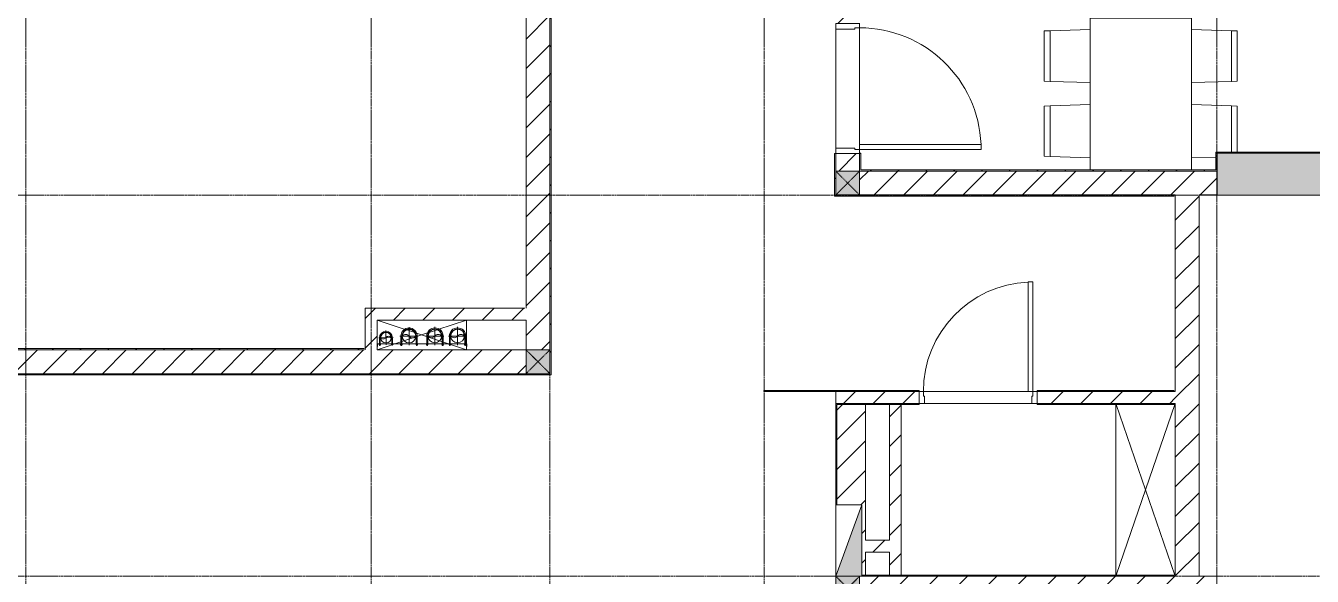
# Model space of a CAD drawing. Header units: millimetres. Extents: x 5357 to 259384, y -16348 to 109893.
# Drawn here: x 112053 to 122853, y 33837 to 38458 of the extents above; entities that cross this region are included whole.
import ezdxf

# ---------------------------------------------------------------- set-up
doc = ezdxf.new("R2010")
doc.units = ezdxf.units.MM
for name, pattern in [('Dash', [6, 3, -3]), ('Grid Line', [22.225, 12.7, -3.175, 3.175, -3.175]), ('IMPORT-CENTER _3_', [10.16, 6.35, -1.27, 1.27, -1.27])]:
    doc.linetypes.add(name, pattern=pattern)
for name, color, linetype, lineweight in [('0-1', 7, 'Continuous', 5), ('0-2', 53, 'Continuous', 9), ('A-DETL-GENF', 92, 'Continuous', 9), ('A-DOOR', 31, 'Continuous', 9), ('A-DOOR-FRAM', 31, 'Continuous', 9), ('A-FLOR', 192, 'Continuous', 9), ('A-FLOR-1', 53, 'Continuous', 9), ('A-WALL', 113, 'Continuous', 9), ('A-WALL-3', 113, 'Continuous', 18), ('A-WALL-PATT', 111, 'Continuous', 9), ('A-WALL-PATT-2', 53, 'Continuous', 9), ('E-FIRE', 2, 'Continuous', 9), ('G-IMPT', 8, 'Continuous', 9), ('G-IMPT-2', 8, 'IMPORT-CENTER _3_', 9), ('I-FURN-1', 254, 'Continuous', 9), ('I-WALL-1', 9, 'Continuous', 18), ('I-WALL-3', 2, 'Continuous', 18), ('M-EQPM', 50, 'Continuous', 9), ('S-COLS', 52, 'Continuous', 9), ('S-COLS-1', 253, 'Continuous', 5), ('S-COLS-2', 9, 'Continuous', 18), ('S-COLS-3', 53, 'Continuous', 9), ('S-COLS-5', 52, 'Continuous', 18), ('S-COLS-6', 52, 'Dash', 9), ('S-COLS-HDLN', 52, 'Dash', 9), ('S-GRID-1', 1, 'Grid Line', 9), ('S-STRS', 31, 'Continuous', 9)]:
    doc.layers.add(name, color=color, linetype=linetype, lineweight=lineweight)
pattern_1 = [(45, (0, 0), (-116.67262, 116.67262), [])]
pattern_2 = [(45, (0, 0), (-124.4508, 124.4508), [])]

# ---------------------------------------------------------------- blocks, each defined once
blk = doc.blocks.new('NCV_TKTC_KET CAU_rvt-1-TKCS_MB CẢNH QUAN CÂY XANH')
at = {"layer": 'S-COLS-1'}
blk.add_hatch(color=256, dxfattribs=at).paths.add_polyline_path([(122053, 37037), (123353, 37037), (123353, 37387), (122053, 37387)])
at = {"layer": 'A-FLOR-1'}
for p, q in [((121903, 37037), (122053, 37037)), ((121693, 35287), (121703, 35287))]:
    blk.add_line(p, q, dxfattribs=at)
at = {"layer": 'S-COLS-2'}
for p, q in [((123353, 37387), (122053, 37387)), ((122053, 37387), (122053, 37037)), ((122053, 37037), (123353, 37037))]:
    blk.add_line(p, q, dxfattribs=at)
blk = doc.blocks.new('RES_BAN AN 1 - RES_BAN AN 1-V88-TKCS_MB CẢNH QUAN CÂY XANH')
at = {"layer": 'I-FURN-1'}
for p, q in [((-425, 0), (-425, -1275)), ((425, -1275), (425, 0)), ((-630, -109), (-425, -102)), ((-425, -102), (-425, -550)), ((425, -102), (425, -550)), ((762, -114), (425, -102)), ((-810, -150), (-810, -537)), ((-762, -539), (-762, -150)), ((-762, -539), (-762, -150)), ((762, -539), (762, -114)), ((762, -114), (762, -539)), ((810, -115), (762, -114)), ((810, -537), (810, -115)), ((-810, -537), (-762, -539)), ((-425, -550), (-762, -539)), ((425, -550), (762, -539)), ((762, -539), (810, -537)), ((-810, -745), (-762, -744)), ((-810, -1167), (-810, -745)), ((-762, -744), (-425, -733)), ((-762, -1169), (-762, -744)), ((-762, -744), (-762, -1169)), ((-425, -733), (-425, -1180)), ((425, -733), (425, -1180)), ((762, -744), (425, -733)), ((762, -744), (810, -745)), ((762, -1169), (762, -744)), ((762, -1169), (762, -744)), ((810, -745), (810, -1167)), ((-762, -1169), (-810, -1167)), ((-425, -1180), (-762, -1169)), ((425, -1180), (762, -1169)), ((810, -1167), (762, -1169)), ((-425, -1275), (425, -1275))]:
    blk.add_line(p, q, dxfattribs=at)
blk = doc.blocks.new('NCV_TKTC_TANG 1_rvt-1-TKCS_MB CẢNH QUAN CÂY XANH')
at = {"layer": 'A-WALL-PATT-2'}
h = blk.add_hatch(dxfattribs=at)
h.set_pattern_fill('FP_10', color=256, style=0, pattern_type=2)
h.set_pattern_definition(pattern_1)
h.paths.add_polyline_path([(119053, 37237), (119063, 37237), (119063, 37388), (119053, 37388)])
h.paths.add_polyline_path([(119063, 38478), (119063, 40237), (119053, 40237), (119053, 38478)])
h = blk.add_hatch(dxfattribs=at)
h.set_pattern_fill('FP_10', color=256, style=0, pattern_type=2)
h.set_pattern_definition(pattern_1)
h.paths.add_polyline_path([(122043, 37387), (123353, 37387), (123353, 37397), (122043, 37397)])
h = blk.add_hatch(dxfattribs=at)
h.set_pattern_fill('FP_10', color=256, style=0, pattern_type=2)
h.set_pattern_definition(pattern_1)
h.paths.add_polyline_path([(122053, 37237), (122053, 37387), (122043, 37387), (122043, 37237)])
h = blk.add_hatch(dxfattribs=at)
h.set_pattern_fill('FP_10', color=256, style=0, pattern_type=2)
h.set_pattern_definition(pattern_1)
h.paths.add_polyline_path([(119138, 37237), (122043, 37237), (122043, 37247), (119063, 37247), (119063, 37237)])
at = {"layer": 'A-FLOR-1'}
for p, q in [((119053, 38478), (119053, 37388)), ((119053, 37388), (119053, 38478)), ((118853, 38430), (118853, 37430))]:
    blk.add_line(p, q, dxfattribs=at)
at = {"layer": 'I-WALL-1'}
for p, q in [((119063, 37388), (119053, 37388)), ((119053, 37388), (119053, 37237)), ((119063, 37247), (119063, 37388)), ((123353, 37397), (122043, 37397)), ((122043, 37397), (122043, 37387)), ((122043, 37387), (122043, 37247)), ((122053, 37387), (123353, 37387)), ((122053, 37237), (122053, 37387)), ((119053, 37237), (119063, 37237)), ((122043, 37247), (119063, 37247)), ((119063, 37237), (122043, 37237)), ((122043, 37237), (122053, 37237))]:
    blk.add_line(p, q, dxfattribs=at)
at = {"layer": 'I-FURN-1', "rotation": 180}
blk.add_blockref('RES_BAN AN 1 - RES_BAN AN 1-V88-TKCS_MB CẢNH QUAN CÂY XANH', (121413, 37247), dxfattribs=at)
blk = doc.blocks.new('TKTC_XREF_251221_MB TANG 1 - TKTC_XREF_260130_MB TANG 1_dwg_CUM U_DN100-4202115-TKCS_MB CẢNH QUAN CÂY XANH')
at = {"layer": 'G-IMPT'}
blk.add_hatch(color=256, dxfattribs=at).paths.add_polyline_path([(0, -61), (0, -57), (15, -55), (28, -49), (40, -40), (49, -28), (55, -15), (57, 0), (55, 15), (49, 28), (40, 40), (28, 49), (15, 55), (0, 57), (0, 61), (16, 59), (37, 48), (43, 43), (53, 30), (59, 16), (61, 0), (59, -16), (53, -30), (43, -43), (30, -53), (16, -59)])
for p, q in [((-79, 67), (-79, 63)), ((-77, 67), (-77, 63)), ((-75, 67), (-75, 63)), ((-73, 69), (-73, 61)), ((-67, 68), (-72, 68)), ((-67, 62), (-72, 62)), ((-65, 69), (0, 69)), ((-79, -63), (-79, -67)), ((-77, -63), (-77, -67)), ((-75, -63), (-75, -67)), ((-73, -61), (-73, -69)), ((-67, -62), (-72, -62)), ((-67, -68), (-72, -68)), ((-65, -69), (0, -69))]:
    blk.add_line(p, q, dxfattribs=at)
at = {"layer": 'G-IMPT', "flags": 128}
for points in [[(-73, 68), (-78, 68), (-78, 62), (-73, 62)], [(-72, 59), (-67, 59), (-67, 71), (-72, 71)], [(-67, 71), (-67, 73), (-65, 73), (-65, 57), (-67, 57), (-67, 59)], [(-65, 61), (0, 61), (0, 57)], [(-73, -62), (-78, -62), (-78, -68), (-73, -68)], [(-72, -71), (-67, -71), (-67, -59), (-72, -59)], [(-67, -59), (-67, -57), (-65, -57), (-65, -73), (-67, -73), (-67, -71)], [(-65, -61), (0, -61), (0, -57)]]:
    blk.add_lwpolyline(points, dxfattribs=at)
at = {"layer": 'G-IMPT'}
for centre, radius, start, end in [((-78, 67), 0.96, 90, 180), ((-78, 63), 0.96, 180, 270), ((-71, 69), 1.56, 112.6199, 247.3801), ((-68, 65), 4.8, 143.1301, 216.8699), ((-71, 61), 1.56, 112.6199, 247.3801), ((0, 0), 69, 270, 90), ((0, 0), 61, 270, 90), ((0, 0), 57, 270, 90), ((-78, -63), 0.96, 90, 180), ((-78, -67), 0.96, 180, 270), ((-71, -61), 1.56, 112.6199, 247.3801), ((-68, -65), 4.8, 143.1301, 216.8699), ((-71, -69), 1.56, 112.6199, 247.3801)]:
    blk.add_arc(centre, radius, start, end, dxfattribs=at)
blk = doc.blocks.new('TKTC_XREF_251221_MB TANG 1 - TKTC_XREF_260130_MB TANG 1_dwg_$cc-4202117-TKCS_MB CẢNH QUAN CÂY XANH')
at = {"layer": 'G-IMPT'}
blk.add_circle((0, 0), 0.5, dxfattribs=at)
for centre, radius, start, end in [((0, 0), 0.5, 90, 270), ((0.19, 0.25), 0.313, 126.8699, 233.1301), ((-0.19, -0.25), 0.313, 306.8699, 53.1301)]:
    blk.add_arc(centre, radius, start, end, dxfattribs=at)
at = {"layer": 'G-IMPT-2'}
for p, q in [((-0.67, 0), (0.67, 0)), ((0, -0.67), (0, 0.67))]:
    blk.add_line(p, q, dxfattribs=at)
blk = doc.blocks.new('TKTC_XREF_251221_MB TANG 1 - TKTC_XREF_260130_MB TANG 1_dwg_$cc-V199-TKCS_MB CẢNH QUAN CÂY XANH')
at = {"layer": 'G-IMPT'}
blk.add_circle((0, 0), 0.5, dxfattribs=at)
for centre, radius, start, end in [((0, 0), 0.5, 90, 270), ((0.188, 0.25), 0.313, 126.8699, 233.1301), ((-0.188, -0.25), 0.313, 306.8699, 53.1301)]:
    blk.add_arc(centre, radius, start, end, dxfattribs=at)
at = {"layer": 'G-IMPT-2'}
for p, q in [((-0.673, 0), (0.673, 0)), ((0, -0.673), (0, 0.673))]:
    blk.add_line(p, q, dxfattribs=at)
blk = doc.blocks.new('TKTC_XREF_251221_MB TANG 1 - TKTC_XREF_260130_MB TANG 1_dwg_CUM U_DN100-4202112-TKCS_MB CẢNH QUAN CÂY XANH')
at = {"layer": 'G-IMPT'}
blk.add_hatch(color=256, dxfattribs=at).paths.add_polyline_path([(0, 61), (0, 57), (15, 55), (28, 49), (40, 40), (49, 28), (55, 15), (57, 0), (55, -15), (49, -29), (40, -40), (28, -49), (15, -55), (0, -57), (0, -61), (16, -59), (30, -53), (43, -43), (53, -31), (59, -16), (61, 0), (59, 16), (53, 30), (43, 43), (30, 53), (16, 59)])
for p, q in [((-79, 67), (-79, 63)), ((-77, 67), (-77, 63)), ((-75, 67), (-75, 63)), ((-73, 69), (-73, 61)), ((-67, 68), (-72, 68)), ((-67, 62), (-72, 62)), ((-65, 69), (0, 69)), ((-79, -63), (-79, -67)), ((-77, -63), (-77, -67)), ((-75, -63), (-75, -67)), ((-73, -61), (-73, -69)), ((-67, -62), (-72, -62)), ((-67, -68), (-72, -68)), ((-65, -69), (0, -69))]:
    blk.add_line(p, q, dxfattribs=at)
at = {"layer": 'G-IMPT', "flags": 128}
for points in [[(-73, 68), (-78, 68), (-78, 62), (-73, 62)], [(-72, 59), (-67, 59), (-67, 71), (-72, 71)], [(-67, 71), (-67, 73), (-65, 73), (-65, 57), (-67, 57), (-67, 59)], [(-65, 61), (0, 61), (0, 57)], [(-73, -62), (-78, -62), (-78, -68), (-73, -68)], [(-72, -71), (-67, -71), (-67, -59), (-72, -59)], [(-67, -59), (-67, -57), (-65, -57), (-65, -73), (-67, -73), (-67, -71)], [(-65, -61), (0, -61), (0, -57)]]:
    blk.add_lwpolyline(points, dxfattribs=at)
at = {"layer": 'G-IMPT'}
for centre, radius, start, end in [((-78, 67), 0.96, 90, 180), ((-78, 63), 0.96, 180, 270), ((-71, 69), 1.56, 112.6199, 247.3801), ((-68, 65), 4.8, 143.1301, 216.8699), ((-71, 61), 1.56, 112.6199, 247.3801), ((0, 0), 69, 270, 90), ((0, 0), 61, 270, 90), ((0, 0), 57, 270, 90), ((-78, -63), 0.96, 90, 180), ((-78, -67), 0.96, 180, 270), ((-71, -61), 1.56, 112.6199, 247.3801), ((-68, -65), 4.8, 143.1301, 216.8699), ((-71, -69), 1.56, 112.6199, 247.3801)]:
    blk.add_arc(centre, radius, start, end, dxfattribs=at)
blk = doc.blocks.new('TKTC_XREF_251221_MB TANG 1 - TKTC_XREF_260130_MB TANG 1_dwg_$cc-V296-TKCS_MB CẢNH QUAN CÂY XANH')
at = {"layer": 'G-IMPT'}
blk.add_circle((0, 0), 0.5, dxfattribs=at)
for centre, radius, start, end in [((0, 0), 0.5, 90, 270), ((0.188, 0.25), 0.313, 126.8699, 233.1301), ((-0.188, -0.25), 0.313, 306.8699, 53.1301)]:
    blk.add_arc(centre, radius, start, end, dxfattribs=at)
at = {"layer": 'G-IMPT-2'}
for p, q in [((-0.673, 0), (0.673, 0)), ((0, -0.673), (0, 0.673))]:
    blk.add_line(p, q, dxfattribs=at)
blk = doc.blocks.new('TKTC_XREF_251221_MB TANG 1 - TKTC_XREF_260130_MB TANG 1_dwg_$cc-4202114-TKCS_MB CẢNH QUAN CÂY XANH')
at = {"layer": 'G-IMPT'}
blk.add_circle((0, 0), 0.5, dxfattribs=at)
for centre, radius, start, end in [((0, 0), 0.5, 90, 270), ((0.188, 0.25), 0.313, 126.8699, 233.1301), ((-0.188, -0.25), 0.313, 306.8699, 53.1301)]:
    blk.add_arc(centre, radius, start, end, dxfattribs=at)
at = {"layer": 'G-IMPT-2'}
for p, q in [((-0.673, 0), (0.673, 0)), ((0, -0.673), (0, 0.673))]:
    blk.add_line(p, q, dxfattribs=at)
blk = doc.blocks.new('TKTC_XREF_251221_MB TANG 1 - TKTC_XREF_260130_MB TANG 1_dwg-4202109-TKCS_MB CẢNH QUAN CÂY XANH')
at = {"layer": 'G-IMPT', "flags": 128}
blk.add_lwpolyline([(-88148, -365610), (-88147, -365560), (-87397, -365560), (-87398, -365609)], dxfattribs=at)
for name, p, xscale, yscale, zscale, rotation in [('TKTC_XREF_251221_MB TANG 1 - TKTC_XREF_260130_MB TANG 1_dwg_$cc-4202117-TKCS_MB CẢNH QUAN CÂY XANH', (-88075, -365507), 90.0000000000512, 90.0000000000512, 90.0000000000512, 270.3740267799376), ('TKTC_XREF_251221_MB TANG 1 - TKTC_XREF_260130_MB TANG 1_dwg_CUM U_DN100-4202112-TKCS_MB CẢNH QUAN CÂY XANH', (-87881, -365495), 0.9974999999999965, 0.9974999999999965, 0.9974999999999965, 90.00099133865194), ('TKTC_XREF_251221_MB TANG 1 - TKTC_XREF_260130_MB TANG 1_dwg_$cc-4202114-TKCS_MB CẢNH QUAN CÂY XANH', (-87665, -365494), 113.7150000000093, 113.7150000000093, 113.7150000000093, 269.9990086637467), ('TKTC_XREF_251221_MB TANG 1 - TKTC_XREF_260130_MB TANG 1_dwg_CUM U_DN100-4202112-TKCS_MB CẢNH QUAN CÂY XANH', (-87664, -365494), 0.9975000000000006, 0.9975000000000006, 0.9975000000000006, 90.00099133829464), ('TKTC_XREF_251221_MB TANG 1 - TKTC_XREF_260130_MB TANG 1_dwg_$cc-V296-TKCS_MB CẢNH QUAN CÂY XANH', (-87474, -365494), 113.7150000000093, 113.7150000000093, 113.7150000000093, 269.9990086637467), ('TKTC_XREF_251221_MB TANG 1 - TKTC_XREF_260130_MB TANG 1_dwg_CUM U_DN100-4202112-TKCS_MB CẢNH QUAN CÂY XANH', (-87474, -365494), 0.9975000000000006, 0.9975000000000006, 0.9975000000000006, 90.00099133829464)]:
    blk.add_blockref(name, p, dxfattribs=dict(xscale=xscale, yscale=yscale, zscale=zscale, rotation=rotation))
at = {"extrusion": (0, 0, -1)}
for name, p, xscale, yscale, zscale, rotation in [('TKTC_XREF_251221_MB TANG 1 - TKTC_XREF_260130_MB TANG 1_dwg_CUM U_DN100-4202115-TKCS_MB CẢNH QUAN CÂY XANH', (88075, -365509), 0.7894736842105242, 0.7894736842105242, -0.7894736842105241, 89.62597321846799), ('TKTC_XREF_251221_MB TANG 1 - TKTC_XREF_260130_MB TANG 1_dwg_$cc-V199-TKCS_MB CẢNH QUAN CÂY XANH', (87881, -365495), 113.7150000000092, 113.7150000000092, -113.7150000000092, 269.9990086637472)]:
    blk.add_blockref(name, p, dxfattribs=dict(at, xscale=xscale, yscale=yscale, zscale=zscale, rotation=rotation))
blk = doc.blocks.new('TKTC_XREF_251221_MB TANG 1 - TKTC_XREF_251221_MB TANG 1-2038492-TKCS_MB CẢNH QUAN CÂY XANH')
blk.add_blockref('TKTC_XREF_251221_MB TANG 1 - TKTC_XREF_260130_MB TANG 1_dwg-4202109-TKCS_MB CẢNH QUAN CÂY XANH', (169499, 384110))
blk = doc.blocks.new('G1_SOF - BO TRU - 200x200-3050151-TKCS_MB CẢNH QUAN CÂY XANH')
at = {"layer": 'S-COLS-HDLN'}
for p, q in [((-100, 100), (100, -100)), ((100, 100), (-100, -100))]:
    blk.add_line(p, q, dxfattribs=at)
blk = doc.blocks.new('FD_05 - FD_05-1000x2200mm-835434-TKCS_MB CẢNH QUAN CÂY XANH')
at = {"layer": 'A-DETL-GENF'}
for p, q in [((470, 100), (470, 1120)), ((470, 1120), (510, 1120)), ((510, 1120), (510, 100)), ((510, 100), (470, 100))]:
    blk.add_line(p, q, dxfattribs=at)
blk.add_arc((510, 100), 1020, 92.2475, 180, dxfattribs=at)
at = {"layer": 'A-DOOR-FRAM'}
for p, q in [((-510, 100), (-545, 100)), ((-545, 100), (-545, -100)), ((-510, 60), (-510, 100)), ((-500, 60), (-510, 60)), ((-500, -100), (-500, 60)), ((510, 60), (500, 60)), ((500, 60), (500, -100)), ((545, 100), (510, 100)), ((510, 100), (510, 60)), ((545, -100), (545, 100)), ((-545, -100), (-500, -100)), ((500, -100), (545, -100))]:
    blk.add_line(p, q, dxfattribs=at)
blk = doc.blocks.new('G1_SOF - BO TRU - 200x200-3051103-TKCS_MB CẢNH QUAN CÂY XANH')
at = {"layer": 'S-COLS-HDLN'}
for p, q in [((-100, -100), (100, 100)), ((100, -100), (-100, 100))]:
    blk.add_line(p, q, dxfattribs=at)
blk = doc.blocks.new('FD_02 - FD_03 - FD_03-KY THUAT-900x2200mm-801878-TKCS_MB CẢNH QUAN CÂY XANH')
at = {"layer": 'A-DETL-GENF'}
for p, q in [((420, 50), (420, 970)), ((420, 970), (460, 970)), ((460, 970), (460, 50)), ((460, 50), (420, 50))]:
    blk.add_line(p, q, dxfattribs=at)
blk.add_arc((460, 50), 920, 92.4919, 180, dxfattribs=at)
at = {"layer": 'A-DOOR-FRAM'}
for p, q in [((-460, 50), (-495, 50)), ((-495, 50), (-495, -50)), ((-460, 10), (-460, 50)), ((-450, 10), (-460, 10)), ((-450, -50), (-450, 10)), ((460, 10), (450, 10)), ((450, 10), (450, -50)), ((495, 50), (460, 50)), ((460, 50), (460, 10)), ((495, -50), (495, 50)), ((-495, -50), (-450, -50)), ((450, -50), (495, -50))]:
    blk.add_line(p, q, dxfattribs=at)
blk = doc.blocks.new('G1_SOF - BO TRU - 200x200-V436-TKCS_MB CẢNH QUAN CÂY XANH')
at = {"layer": 'S-COLS-3'}
blk.add_hatch(color=256, dxfattribs=at).paths.add_polyline_path([(-100, 100), (-100, -100), (100, -100), (100, 100)])
at = {"layer": 'S-COLS-5'}
for p, q in [((-100, 100), (100, 100)), ((-100, -100), (-100, 100)), ((100, 100), (100, -100))]:
    blk.add_line(p, q, dxfattribs=at)
at = {"layer": 'S-COLS-HDLN'}
for p, q in [((100, -100), (-100, 100)), ((-100, -100), (100, 100))]:
    blk.add_line(p, q, dxfattribs=at)
blk = doc.blocks.new('40_HY_FIX_FS-FH_FHR_R19_Scale 1_300 - FH _ FHR-4771138-TKCS_MB CẢNH QUAN CÂY XANH')
at = {"layer": 'E-FIRE'}
blk.add_hatch(color=256, dxfattribs=at).paths.add_polyline_path([(300, -120), (300, 100), (-300, 100), (185, -78)])
at = {"layer": 'A-DETL-GENF'}
for p, q in [((-300, 100), (300, 100)), ((300, -120), (-300, 100)), ((-300, 100), (300, 100)), ((-300, -120), (-300, 100)), ((300, 100), (300, -120)), ((300, 100), (300, -120)), ((300, -120), (-300, -120))]:
    blk.add_line(p, q, dxfattribs=at)

msp = doc.modelspace()

# ---------------------------------------------------------------- hatches: boundary and pattern name
at = {"layer": 'A-WALL-PATT'}
h = msp.add_hatch(dxfattribs=at)
h.set_pattern_fill('FP_41', color=256, style=0, pattern_type=2)
h.set_pattern_definition(pattern_1)
h.paths.add_polyline_path([(116462.6, 35537.4), (116462.6, 46046.9), (116452.6, 46046.9), (116452.6, 35537.4)])
h = msp.add_hatch(dxfattribs=at)
h.set_pattern_fill('FP_41', color=256, style=0, pattern_type=2)
h.set_pattern_definition(pattern_1)
h.paths.add_polyline_path([(118842.5, 37037.4), (118852.5, 37037.4), (118852.5, 37385.3), (118842.5, 37383.1)])
h.paths.add_polyline_path([(118842.5, 38475.3), (118852.5, 38475.3), (118852.5, 41286.9), (118842.5, 41286.9), (118842.5, 38883.4)])
h = msp.add_hatch(dxfattribs=at)
h.set_pattern_fill('FP_1', color=256, style=0, pattern_type=2)
h.set_pattern_definition(pattern_2)
h.paths.add_polyline_path([(119012.5, 37237.4), (119052.5, 37237.4), (119052.5, 37385.3), (118852.5, 37385.3), (118852.5, 37237.4)])
h.paths.add_polyline_path([(119052.5, 38475.3), (119052.5, 40235.3), (118852.5, 40235.3), (118852.5, 38475.3), (119012.5, 38475.3)])
h.paths.add_polyline_path([(119052.5, 40435.3), (119052.5, 41286.9), (118852.5, 41286.9), (118852.5, 40435.3)])
h = msp.add_hatch(dxfattribs=at)
h.set_pattern_fill('FP_1', color=256, style=0, pattern_type=2)
h.set_pattern_definition(pattern_2)
h.paths.add_polyline_path([(116452.6, 35737.4), (116452.6, 39236.9), (116252.6, 39236.9), (116252.6, 35737.4)])
h = msp.add_hatch(dxfattribs=at)
h.set_pattern_fill('FP_1', color=256, style=0, pattern_type=2)
h.set_pattern_definition(pattern_2)
h.paths.add_polyline_path([(121558.7, 37037.4), (122052.6, 37037.4), (122052.6, 37237.4), (119052.5, 37237.4), (119052.5, 37037.4), (119137.9, 37037.4)])
h = msp.add_hatch(dxfattribs=at)
h.set_pattern_fill('FP_41', color=256, style=0, pattern_type=2)
h.set_pattern_definition(pattern_1)
h.paths.add_polyline_path([(121558.7, 37027.4), (121702.6, 37027.4), (121702.6, 37037.4), (118842.5, 37037.4), (118842.5, 37027.4), (119137.9, 37027.4)])
h = msp.add_hatch(dxfattribs=at)
h.set_pattern_fill('FP_1', color=256, style=0, pattern_type=2)
h.set_pattern_definition(pattern_2)
h.paths.add_polyline_path([(121702.6, 33837.4), (121902.6, 33837.4), (121902.6, 37037.4), (121702.6, 37037.4), (121702.6, 33847.4)])
h = msp.add_hatch(dxfattribs=at)
h.set_pattern_fill('FP_1', color=256, style=0, pattern_type=2)
h.set_pattern_definition(pattern_2)
h.paths.add_polyline_path([(114902.6, 35737.4), (115002.6, 35737.4), (115002.6, 36087.8), (114902.6, 36087.8), (114902.6, 35924.7)])
h = msp.add_hatch(dxfattribs=at)
h.set_pattern_fill('FP_1', color=256, style=0, pattern_type=2)
h.set_pattern_definition(pattern_2)
h.paths.add_polyline_path([(116252.6, 35987.8), (116252.6, 36087.8), (115002.6, 36087.8), (115002.6, 35987.8), (115506.6, 35987.8)])
h = msp.add_hatch(dxfattribs=at)
h.set_pattern_fill('FP_1', color=256, style=0, pattern_type=2)
h.set_pattern_definition(pattern_2)
h.paths.add_polyline_path([(116111.8, 35537.4), (116252.6, 35537.4), (116252.6, 35737.4), (111452.6, 35737.4), (111452.6, 35537.4), (115506.6, 35537.4)])
h.paths.add_polyline_path([(108052.6, 35537.4), (108052.6, 35737.4), (104412.6, 35737.4), (104412.6, 35537.4), (107033.5, 35537.4)])
h.paths.add_polyline_path([(104212.6, 35537.4), (104212.6, 35737.4), (100052.6, 35737.4), (100052.6, 35537.4), (102191.8, 35537.4)])
h.paths.add_polyline_path([(108252.6, 35537.4), (111252.6, 35537.4), (111252.6, 35737.4), (108252.6, 35737.4)])
h.paths.add_polyline_path([(99852.6, 35537.4), (99852.6, 35737.4), (95052.4, 35737.4), (95052.4, 35537.4), (99770.9, 35537.4)])
h.paths.add_polyline_path([(91852.6, 35537.4), (93612.4, 35537.4), (93612.4, 35737.4), (91852.6, 35737.4)])
h.paths.add_polyline_path([(94702.4, 35537.4), (94852.4, 35537.4), (94852.4, 35737.4), (94702.4, 35737.4), (94702.4, 35697.4)])
h = msp.add_hatch(dxfattribs=at)
h.set_pattern_fill('FP_41', color=256, style=0, pattern_type=2)
h.set_pattern_definition(pattern_1)
h.paths.add_polyline_path([(114296.1, 35737.4), (114892.6, 35737.4), (114892.6, 35747.4), (100052.6, 35747.4), (100052.6, 35737.4), (111875.3, 35737.4)])
h = msp.add_hatch(dxfattribs=at)
h.set_pattern_fill('FP_41', color=256, style=0, pattern_type=2)
h.set_pattern_definition(pattern_1)
h.paths.add_polyline_path([(115506.6, 35527.4), (116462.6, 35527.4), (116462.6, 35537.4), (104422.6, 35537.4), (104422.6, 35527.4), (114901.4, 35527.4)])
h = msp.add_hatch(dxfattribs=at)
h.set_pattern_fill('FP_41', color=256, style=0, pattern_type=2)
h.set_pattern_definition(pattern_1)
h.paths.add_polyline_path([(118852.6, 35387.4), (119552.6, 35387.4), (119552.6, 35397.4), (118247.6, 35397.4), (118247.6, 35387.4)])
h.paths.add_polyline_path([(121692.6, 35387.4), (121692.6, 35397.4), (120542.6, 35397.4), (120542.6, 35387.4), (121558.7, 35387.4)])
h = msp.add_hatch(dxfattribs=at)
h.set_pattern_fill('FP_1', color=256, style=0, pattern_type=2)
h.set_pattern_definition(pattern_2)
h.paths.add_polyline_path([(119302.5, 35287.4), (119552.6, 35287.4), (119552.6, 35387.4), (118852.6, 35387.4), (118852.6, 35287.4), (119137.9, 35287.4)])
h.paths.add_polyline_path([(121692.6, 35287.4), (121702.6, 35287.4), (121702.6, 35387.4), (120542.6, 35387.4), (120542.6, 35287.4), (121558.7, 35287.4)])
h = msp.add_hatch(dxfattribs=at)
h.set_pattern_fill('FP_41', color=256, style=0, pattern_type=2)
h.set_pattern_definition(pattern_1)
h.paths.add_polyline_path([(118852.6, 34436.9), (118862.6, 34436.9), (118862.6, 35287.4), (118852.6, 35287.4), (118852.6, 34938.4)])
h = msp.add_hatch(dxfattribs=at)
h.set_pattern_fill('FP_1', color=256, style=0, pattern_type=2)
h.set_pattern_definition(pattern_2)
h.paths.add_polyline_path([(119102.6, 33837.4), (119102.6, 35287.4), (118852.6, 35287.4), (118852.6, 34436.9), (119072.6, 34436.9), (119072.6, 33837.4)])
h = msp.add_hatch(dxfattribs=at)
h.set_pattern_fill('FP_41', color=256, style=0, pattern_type=2)
h.set_pattern_definition(pattern_1)
h.paths.add_polyline_path([(119552.6, 35277.4), (119552.6, 35287.4), (118862.6, 35287.4), (118862.6, 35277.4), (119546.7, 35277.4)])
h.paths.add_polyline_path([(120542.6, 35277.4), (121692.6, 35277.4), (121692.6, 35287.4), (120542.6, 35287.4)])
h = msp.add_hatch(dxfattribs=at)
h.set_pattern_fill('FP_1', color=256, style=0, pattern_type=2)
h.set_pattern_definition(pattern_2)
h.paths.add_polyline_path([(119402.5, 33837.4), (119402.5, 35287.4), (119302.5, 35287.4), (119302.5, 33837.4)])
h = msp.add_hatch(dxfattribs=at)
h.set_pattern_fill('FP_1', color=256, style=0, pattern_type=2)
h.set_pattern_definition(pattern_2)
h.paths.add_polyline_path([(119137.9, 34038.8), (119302.5, 34038.8), (119302.5, 34138.8), (119102.6, 34138.8), (119102.6, 34038.8)])
h = msp.add_hatch(dxfattribs=at)
h.set_pattern_fill('FP_1', color=256, style=0, pattern_type=2)
h.set_pattern_definition(pattern_2)
h.paths.add_polyline_path([(119052.6, 33637.4), (122052.6, 33637.4), (122052.6, 33837.4), (119052.6, 33836.9)])
h = msp.add_hatch(dxfattribs=at)
h.set_pattern_fill('FP_41', color=256, style=0, pattern_type=2)
h.set_pattern_definition(pattern_1)
h.paths.add_polyline_path([(119072.6, 33837.4), (121702.6, 33837.4), (121702.6, 33847.4), (119072.6, 33847.4), (119072.6, 33838.1)])
at = {"layer": 'S-COLS-1'}
for points in [[(118852.5, 37037.4), (119052.5, 37037.4), (119052.5, 37237.4), (118852.5, 37237.4)], [(116252.6, 35537.4), (116452.6, 35537.4), (116452.6, 35737.4), (116252.6, 35737.4)]]:
    msp.add_hatch(color=256, dxfattribs=at).paths.add_polyline_path(points)

# ---------------------------------------------------------------- linework, layer by layer
at = {"layer": '0-2'}
for p, q in [((115245.3, 35906.7), (115002.6, 35987.8)), ((115752.6, 35987.8), (115512.2, 35907.5)), ((115434.7, 35881.7), (115002.6, 35737.4)), ((115251.1, 35904.8), (115245.3, 35906.7)), ((115318.8, 35882.2), (115251.1, 35904.8)), ((115752.6, 35737.4), (115324.5, 35880.3)), ((115439.4, 35883.2), (115436.1, 35882.1)), ((115506.5, 35905.6), (115440.5, 35883.6)), ((115512.2, 35907.5), (115506.6, 35905.7)), ((121702.6, 35287.3), (121206, 33847.4)), ((121206, 35277.4), (121699.1, 33847.4))]:
    msp.add_line(p, q, dxfattribs=at)
at = {"layer": 'A-FLOR'}
for p, q in [((115752.6, 35987.8), (115752.6, 35737.4)), ((121202.6, 33847.4), (121202.6, 35277.4))]:
    msp.add_line(p, q, dxfattribs=at)
at = {"layer": 'A-WALL'}
for p, q in [((118852.5, 37430.3), (118852.5, 38430.3)), ((119052.5, 38440.3), (119052.5, 37420.3)), ((118852.5, 37385.3), (118852.5, 37237.4)), ((118852.5, 37237.4), (119052.5, 37237.4)), ((119052.5, 37237.4), (119052.5, 37037.4)), ((119052.5, 37037.4), (121702.6, 37037.4)), ((121702.6, 37037.4), (121702.6, 35387.4)), ((116242.6, 36087.8), (115002.6, 36087.8)), ((114892.6, 35737.4), (111452.6, 35737.4)), ((116252.6, 35537.4), (116252.6, 35737.4)), ((116252.6, 35737.4), (116452.6, 35737.4)), ((119552.6, 35387.4), (118852.6, 35387.4)), ((119587.6, 35387.4), (120507.6, 35387.4)), ((120542.6, 35387.4), (121702.6, 35387.4)), ((119552.6, 35287.4), (118862.6, 35287.4)), ((120497.6, 35287.4), (119597.6, 35287.4)), ((121702.6, 35287.4), (120542.6, 35287.4)), ((121702.6, 35287.4), (121702.6, 33847.4))]:
    msp.add_line(p, q, dxfattribs=at)
at = {"layer": 'A-WALL-3'}
for p, q in [((116252.6, 39236.9), (116252.6, 36087.8)), ((119052.5, 37237.4), (119052.5, 37385.3)), ((122052.6, 37237.4), (119052.5, 37237.4)), ((122052.6, 37037.4), (122052.6, 37237.4)), ((121902.6, 37037.4), (122052.6, 37037.4)), ((121902.6, 33837.4), (121902.6, 37037.4)), ((115002.6, 36087.8), (114902.6, 36087.8)), ((114902.6, 36087.8), (114902.6, 35737.4)), ((115002.6, 35737.4), (115002.6, 35987.8)), ((115002.6, 35987.8), (116252.6, 35987.8)), ((116252.6, 35987.8), (116252.6, 35737.4)), ((116252.6, 35737.4), (115002.6, 35737.4)), ((118852.6, 35387.4), (118852.6, 34436.9)), ((119102.6, 34138.8), (119102.6, 35287.4)), ((119302.5, 35287.4), (119302.5, 34138.8)), ((119402.5, 33837.4), (119402.5, 35287.4)), ((119302.5, 34138.8), (119102.6, 34138.8)), ((119102.6, 33837.4), (119102.6, 34038.8)), ((119102.6, 34038.8), (119302.5, 34038.8)), ((119302.5, 34038.8), (119302.5, 33837.4)), ((121702.6, 33847.4), (121702.6, 33837.4)), ((122052.6, 33837.4), (121902.6, 33837.4)), ((122052.6, 33637.4), (122052.6, 33837.4))]:
    msp.add_line(p, q, dxfattribs=at)
at = {"layer": 'I-WALL-3'}
for p, q in [((116452.6, 46036.9), (116452.6, 35537.4)), ((116462.6, 35527.4), (116462.6, 46046.9)), ((118852.5, 37385.3), (118842.5, 37385.3)), ((118842.5, 37385.3), (118842.5, 37027.4)), ((118852.5, 37037.4), (118852.5, 37237.4)), ((118842.5, 37027.4), (121692.6, 37027.4)), ((119052.5, 37037.4), (118852.5, 37037.4)), ((114892.6, 35747.4), (100062.6, 35747.4)), ((116452.6, 35537.4), (108052.6, 35537.4)), ((104422.6, 35527.4), (116462.6, 35527.4)), ((119552.6, 35397.4), (118247.6, 35397.4)), ((118247.6, 35397.4), (118247.6, 35387.4)), ((118247.6, 35387.4), (118852.6, 35387.4)), ((119552.6, 35387.4), (119552.6, 35397.4)), ((121692.6, 35397.4), (120542.6, 35397.4)), ((120542.6, 35397.4), (120542.6, 35387.4)), ((118852.6, 35287.4), (118852.6, 34436.9)), ((118862.6, 35287.4), (118852.6, 35287.4)), ((118862.6, 34436.9), (118862.6, 35277.4)), ((118862.6, 35277.4), (119552.6, 35277.4)), ((119552.6, 35277.4), (119552.6, 35287.4)), ((120542.6, 35287.4), (120542.6, 35277.4)), ((120542.6, 35277.4), (121692.6, 35277.4)), ((121692.6, 33847.4), (119072.6, 33847.4)), ((119072.6, 33837.4), (121702.6, 33837.4))]:
    msp.add_line(p, q, dxfattribs=at)
at = {"layer": 'S-COLS'}
for p, q in [((119052.5, 37237.4), (118852.5, 37237.4)), ((119052.5, 37037.4), (119052.5, 37237.4)), ((116452.6, 35737.4), (116252.6, 35737.4)), ((116252.6, 35737.4), (116252.6, 35537.4))]:
    msp.add_line(p, q, dxfattribs=at)
at = {"layer": 'S-COLS-5'}
for p, q in [((118852.5, 37237.4), (118852.5, 37037.4)), ((118852.5, 37037.4), (119052.5, 37037.4)), ((116452.6, 35537.4), (116452.6, 35737.4)), ((116252.6, 35537.4), (116452.6, 35537.4))]:
    msp.add_line(p, q, dxfattribs=at)
at = {"layer": 'S-GRID-1'}
for p, q in [((112052.6, 20960.6), (112052.6, 80482.7)), ((114952.6, 20960.6), (114952.6, 80482.7)), ((116452.6, 20960.6), (116452.6, 80482.7)), ((118252.6, 20960.6), (118252.6, 80482.7)), ((122052.6, 20960.6), (122052.6, 80482.7)), ((130319.3, 37036.9), (29351.8, 37036.9)), ((127525.3, 33836.9), (32145.8, 33836.9))]:
    msp.add_line(p, q, dxfattribs=at)
at = {"layer": 'S-STRS'}
msp.add_line((123372.6, 37035.6), (121902.6, 37035.6), dxfattribs=at)

# ---------------------------------------------------------------- block references
at = {"layer": '0-1'}
for name in ['NCV_TKTC_KET CAU_rvt-1-TKCS_MB CẢNH QUAN CÂY XANH', 'NCV_TKTC_TANG 1_rvt-1-TKCS_MB CẢNH QUAN CÂY XANH']:
    msp.add_blockref(name, (0, 0), dxfattribs=at)
at = {"layer": 'A-DOOR', "rotation": 270.0000000000001}
msp.add_blockref('FD_05 - FD_05-1000x2200mm-835434-TKCS_MB CẢNH QUAN CÂY XANH', (118952.5, 37930.3), dxfattribs=at)
at = {"layer": 'A-DOOR'}
msp.add_blockref('FD_02 - FD_03 - FD_03-KY THUAT-900x2200mm-801878-TKCS_MB CẢNH QUAN CÂY XANH', (120047.6, 35337.4), dxfattribs=at)
at = {"layer": 'E-FIRE', "rotation": 270.0000000000002}
msp.add_blockref('40_HY_FIX_FS-FH_FHR_R19_Scale 1_300 - FH _ FHR-4771138-TKCS_MB CẢNH QUAN CÂY XANH', (118972.6, 34136.9), dxfattribs=at)
at = {"layer": 'M-EQPM'}
msp.add_blockref('TKTC_XREF_251221_MB TANG 1 - TKTC_XREF_251221_MB TANG 1-2038492-TKCS_MB CẢNH QUAN CÂY XANH', (33652.6, 17236.9), dxfattribs=at)
at = {"layer": 'S-COLS', "rotation": 180}
msp.add_blockref('G1_SOF - BO TRU - 200x200-V436-TKCS_MB CẢNH QUAN CÂY XANH', (118952.6, 33737.4), dxfattribs=at)
at = {"layer": 'S-COLS-6', "rotation": 180}
msp.add_blockref('G1_SOF - BO TRU - 200x200-3051103-TKCS_MB CẢNH QUAN CÂY XANH', (118952.5, 37137.4), dxfattribs=at)
at = {"layer": 'S-COLS-6'}
msp.add_blockref('G1_SOF - BO TRU - 200x200-3050151-TKCS_MB CẢNH QUAN CÂY XANH', (116352.6, 35637.4), dxfattribs=at)

doc.saveas('drawing.dxf')
